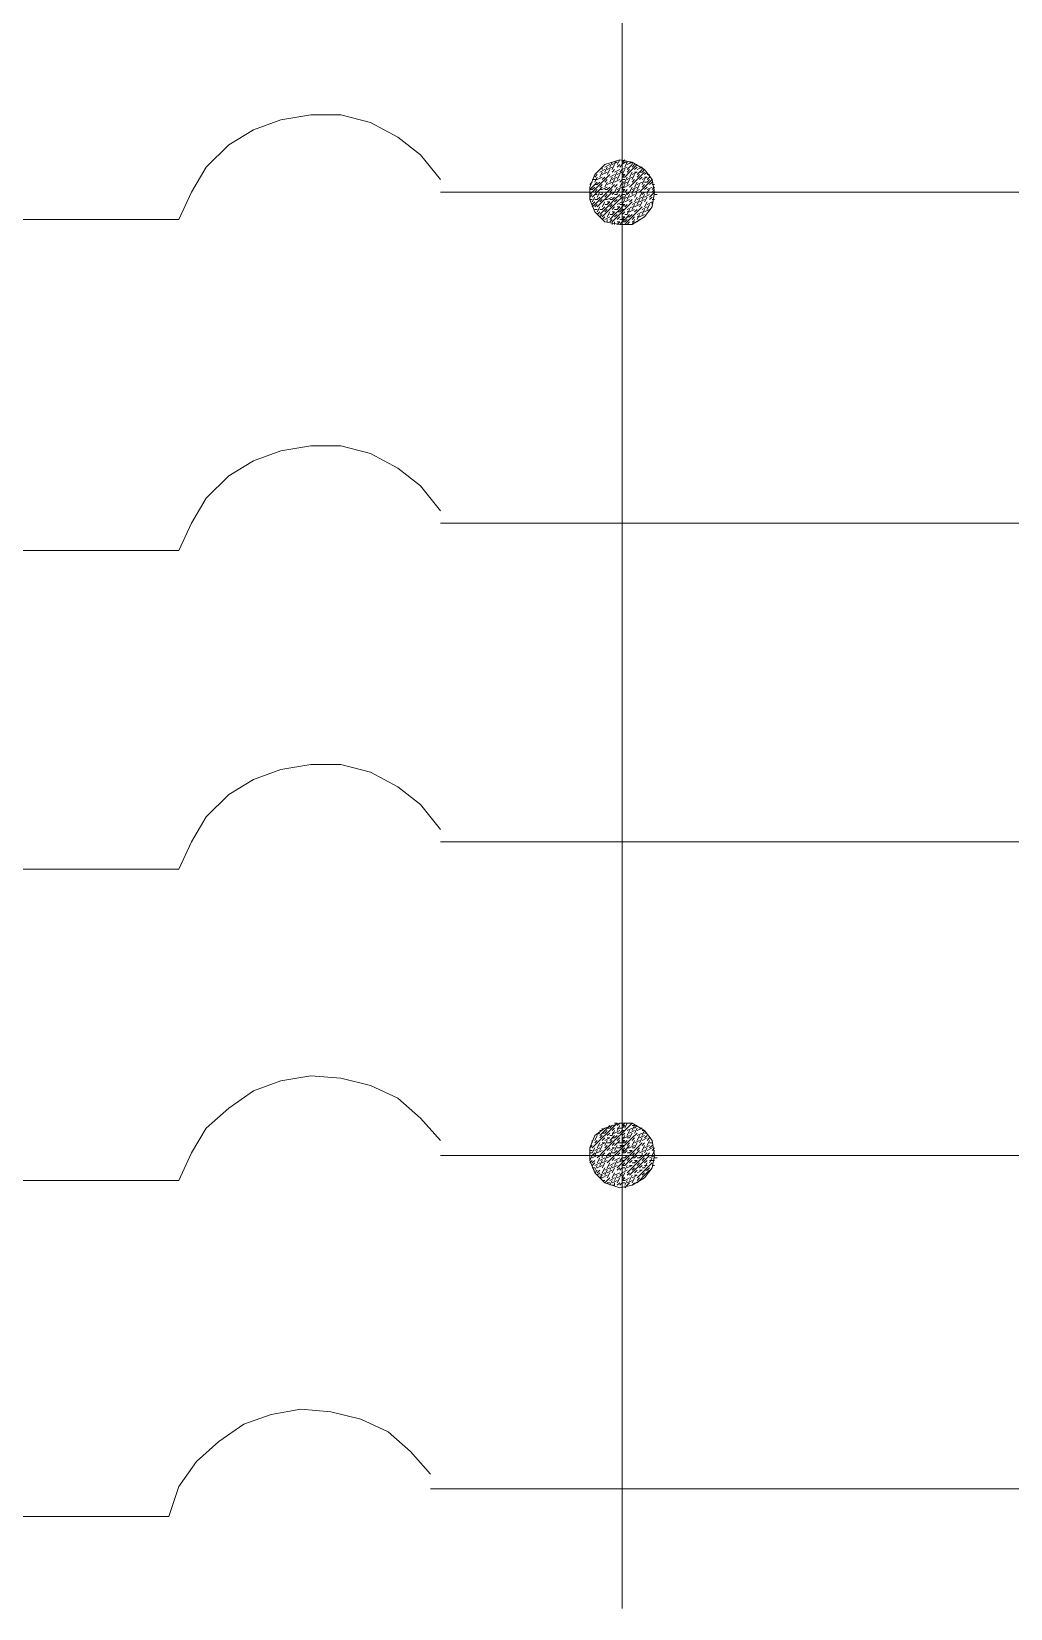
# Model space of a CAD drawing. Header units: metres. Extents: x -1 to 113, y -70 to 21.
# Drawn here: x 106.946 to 107.666, y 5.472 to 6.633 of the extents above; entities that cross this region are included whole.
import ezdxf

# ---------------------------------------------------------------- set-up
doc = ezdxf.new("R2010")
doc.units = ezdxf.units.M
doc.header["$LTSCALE"] = 0.5
doc.layers.add('TABLA', color=7, linetype='Continuous')

msp = doc.modelspace()

# ---------------------------------------------------------------- linework, layer by layer
at = {"layer": 'TABLA', "color": 7, "linetype": 'Continuous', "lineweight": 18, "true_color": 0x000007}
for p, q in [((107.3802, 7.6944), (107.3802, 5.4723)), ((107.3674, 6.5329), (107.3711, 6.5348)), ((107.3711, 6.5329), (107.3729, 6.5366)), ((107.3729, 6.5348), (107.3766, 6.5366)), ((107.3729, 6.5311), (107.3747, 6.5348)), ((107.3747, 6.5366), (107.3766, 6.5366)), ((107.3766, 6.5348), (107.3784, 6.5384)), ((107.3766, 6.5329), (107.3784, 6.5348)), ((107.3784, 6.5329), (107.3802, 6.5348)), ((107.3802, 6.5366), (107.3821, 6.5384)), ((107.3802, 6.5366), (107.3821, 6.5366)), ((107.3821, 6.5329), (107.3839, 6.5366)), ((107.3839, 6.5348), (107.3875, 6.5366)), ((107.3857, 6.5366), (107.3875, 6.5366)), ((107.3875, 6.5329), (107.3894, 6.5348)), ((107.3564, 6.5201), (107.3582, 6.5219)), ((107.3582, 6.5238), (107.3601, 6.5238)), ((107.3601, 6.5274), (107.3637, 6.5311)), ((107.3601, 6.5256), (107.3619, 6.5274)), ((107.3601, 6.5219), (107.3619, 6.5256)), ((107.3601, 6.5238), (107.3619, 6.5238)), ((107.3619, 6.5238), (107.3656, 6.5256)), ((107.3619, 6.5201), (107.3637, 6.5219)), ((107.3637, 6.5293), (107.3674, 6.5311)), ((107.3637, 6.5256), (107.3656, 6.5293)), ((107.3656, 6.5311), (107.3656, 6.5329)), ((107.3656, 6.5274), (107.3692, 6.5293)), ((107.3656, 6.5238), (107.3674, 6.5256)), ((107.3674, 6.5293), (107.3692, 6.5329)), ((107.3674, 6.5219), (107.3692, 6.5238)), ((107.3674, 6.5183), (107.3692, 6.5219)), ((107.3692, 6.5311), (107.3729, 6.5329)), ((107.3692, 6.5274), (107.3711, 6.5311)), ((107.3692, 6.5201), (107.3729, 6.5219)), ((107.3711, 6.5256), (107.3747, 6.5274)), ((107.3711, 6.5219), (107.3729, 6.5256)), ((107.3729, 6.5293), (107.3747, 6.5311)), ((107.3729, 6.5238), (107.3766, 6.5256)), ((107.3729, 6.5201), (107.3747, 6.5238)), ((107.3747, 6.5293), (107.3784, 6.5311)), ((107.3747, 6.5256), (107.3766, 6.5293)), ((107.3747, 6.5219), (107.3784, 6.5238)), ((107.3766, 6.5274), (107.3802, 6.5293)), ((107.3766, 6.5238), (107.3784, 6.5274)), ((107.3784, 6.5293), (107.3802, 6.5311)), ((107.3784, 6.5219), (107.3802, 6.5238)), ((107.3784, 6.5183), (107.3802, 6.5219)), ((107.3802, 6.5311), (107.3802, 6.5329)), ((107.3802, 6.5311), (107.3839, 6.5329)), ((107.3802, 6.5274), (107.3821, 6.5311)), ((107.3802, 6.5274), (107.3821, 6.5274)), ((107.3802, 6.5256), (107.3821, 6.5274)), ((107.3802, 6.5256), (107.3821, 6.5256)), ((107.3802, 6.5238), (107.3821, 6.5238)), ((107.3802, 6.5219), (107.3821, 6.5219)), ((107.3802, 6.5201), (107.3839, 6.5219)), ((107.3821, 6.5219), (107.3839, 6.5256)), ((107.3839, 6.5293), (107.3857, 6.5311)), ((107.3839, 6.5238), (107.3875, 6.5256)), ((107.3839, 6.5201), (107.3857, 6.5238)), ((107.3857, 6.5256), (107.3875, 6.5293)), ((107.3875, 6.5274), (107.3912, 6.5293)), ((107.3875, 6.5238), (107.3894, 6.5274)), ((107.3875, 6.5219), (107.3894, 6.5238)), ((107.3894, 6.5311), (107.3912, 6.5329)), ((107.3894, 6.5293), (107.3912, 6.5293)), ((107.3894, 6.5183), (107.3912, 6.5219)), ((107.3912, 6.5311), (107.3949, 6.5329)), ((107.3912, 6.5256), (107.393, 6.5274)), ((107.3912, 6.5201), (107.3949, 6.5219)), ((107.393, 6.5329), (107.3949, 6.5329)), ((107.393, 6.5293), (107.3949, 6.5293)), ((107.393, 6.5238), (107.3949, 6.5256)), ((107.3949, 6.5293), (107.3967, 6.5311)), ((107.3949, 6.5238), (107.3985, 6.5256)), ((107.3949, 6.5201), (107.3967, 6.5238)), ((107.3967, 6.5274), (107.3985, 6.5293)), ((107.3967, 6.5256), (107.3985, 6.5256)), ((107.3967, 6.5219), (107.3985, 6.5219)), ((107.3985, 6.5274), (107.4004, 6.5274)), ((107.3985, 6.5238), (107.4004, 6.5256)), ((107.3985, 6.5219), (107.4004, 6.5238)), ((107.4004, 6.5201), (107.4022, 6.5219)), ((108.1386, 6.5146), (107.2465, 6.5146)), ((107.3564, 6.5164), (107.3582, 6.5164)), ((107.3564, 6.5146), (107.3582, 6.5146)), ((107.3564, 6.5128), (107.3582, 6.5146)), ((107.3564, 6.5109), (107.3582, 6.5128)), ((107.3582, 6.5164), (107.3601, 6.5183)), ((107.3582, 6.5109), (107.3619, 6.5146)), ((107.3582, 6.5073), (107.3601, 6.5109)), ((107.3601, 6.5201), (107.3619, 6.5201)), ((107.3601, 6.5146), (107.3619, 6.5164)), ((107.3601, 6.5146), (107.3619, 6.5146)), ((107.3601, 6.5128), (107.3619, 6.5128)), ((107.3619, 6.5146), (107.3656, 6.5183)), ((107.3619, 6.5109), (107.3637, 6.5146)), ((107.3619, 6.5091), (107.3637, 6.5109)), ((107.3637, 6.5183), (107.3656, 6.5201)), ((107.3637, 6.5164), (107.3656, 6.5164)), ((107.3637, 6.5146), (107.3656, 6.5146)), ((107.3637, 6.5128), (107.3656, 6.5128)), ((107.3656, 6.5164), (107.3692, 6.5183)), ((107.3656, 6.5128), (107.3656, 6.5146)), ((107.3656, 6.5146), (107.3674, 6.5146)), ((107.3674, 6.5164), (107.3692, 6.5164)), ((107.3674, 6.5109), (107.3692, 6.5128)), ((107.3692, 6.5164), (107.3711, 6.5183)), ((107.3692, 6.5091), (107.3729, 6.5109)), ((107.3711, 6.5146), (107.3729, 6.5164)), ((107.3711, 6.5146), (107.3729, 6.5146)), ((107.3729, 6.5146), (107.3747, 6.5146)), ((107.3729, 6.5128), (107.3747, 6.5146)), ((107.3729, 6.5091), (107.3747, 6.5109)), ((107.3747, 6.5183), (107.3766, 6.5201)), ((107.3747, 6.5146), (107.3766, 6.5183)), ((107.3747, 6.5146), (107.3766, 6.5146)), ((107.3747, 6.5128), (107.3766, 6.5128)), ((107.3766, 6.5164), (107.3802, 6.5183)), ((107.3766, 6.5146), (107.3784, 6.5164)), ((107.3766, 6.5128), (107.3766, 6.5146)), ((107.3784, 6.5109), (107.3802, 6.5128)), ((107.3802, 6.5164), (107.3821, 6.5201)), ((107.3802, 6.5183), (107.3821, 6.5183)), ((107.3802, 6.5164), (107.3821, 6.5164)), ((107.3802, 6.5146), (107.3821, 6.5146)), ((107.3802, 6.5128), (107.3821, 6.5128)), ((107.3802, 6.5109), (107.3821, 6.5109)), ((107.3802, 6.5091), (107.3839, 6.5109)), ((107.3821, 6.5183), (107.3857, 6.5201)), ((107.3821, 6.5146), (107.3839, 6.5164)), ((107.3821, 6.5146), (107.3839, 6.5146)), ((107.3821, 6.5109), (107.3839, 6.5146)), ((107.3839, 6.5146), (107.3857, 6.5146)), ((107.3839, 6.5128), (107.3857, 6.5146)), ((107.3839, 6.5091), (107.3857, 6.5128)), ((107.3857, 6.5146), (107.3875, 6.5183)), ((107.3857, 6.5146), (107.3875, 6.5146)), ((107.3857, 6.5109), (107.3894, 6.5128)), ((107.3875, 6.5164), (107.3912, 6.5183)), ((107.3875, 6.5146), (107.3894, 6.5164)), ((107.3875, 6.5128), (107.3875, 6.5146)), ((107.3894, 6.5146), (107.393, 6.5164)), ((107.3894, 6.5146), (107.3912, 6.5146)), ((107.3894, 6.5109), (107.3912, 6.5146)), ((107.3894, 6.5073), (107.3912, 6.5109)), ((107.3912, 6.5164), (107.393, 6.5201)), ((107.3912, 6.5091), (107.3949, 6.5109)), ((107.393, 6.5109), (107.3949, 6.5146)), ((107.3949, 6.5183), (107.3967, 6.5201)), ((107.3949, 6.5146), (107.3967, 6.5146)), ((107.3949, 6.5128), (107.3967, 6.5146)), ((107.3949, 6.5091), (107.3967, 6.5128)), ((107.3967, 6.5164), (107.3985, 6.5183)), ((107.3967, 6.5146), (107.3985, 6.5146)), ((107.3967, 6.5109), (107.4004, 6.5128)), ((107.3967, 6.5073), (107.3985, 6.5109)), ((107.3985, 6.5164), (107.4022, 6.5183)), ((107.3985, 6.5146), (107.4004, 6.5164)), ((107.3985, 6.5128), (107.3985, 6.5146)), ((107.4004, 6.5146), (107.4022, 6.5146)), ((107.4004, 6.5109), (107.404, 6.5146)), ((107.4004, 6.5091), (107.4022, 6.5109)), ((107.4022, 6.5201), (107.404, 6.5201)), ((107.4022, 6.5164), (107.404, 6.5183)), ((107.4022, 6.5146), (107.404, 6.5164)), ((107.404, 6.5128), (107.4059, 6.5128)), ((107.3564, 6.5091), (107.3582, 6.5091)), ((107.3582, 6.5055), (107.3601, 6.5073)), ((107.3601, 6.5091), (107.3619, 6.5091)), ((107.3601, 6.5036), (107.3619, 6.5055)), ((107.3601, 6.5018), (107.3619, 6.5018)), ((107.3619, 6.5), (107.3637, 6.5036)), ((107.3619, 6.4981), (107.3637, 6.5)), ((107.3637, 6.5073), (107.3656, 6.5091)), ((107.3637, 6.5018), (107.3656, 6.5018)), ((107.3656, 6.5036), (107.3674, 6.5073)), ((107.3656, 6.5018), (107.3674, 6.5036)), ((107.3674, 6.5091), (107.3692, 6.5091)), ((107.3674, 6.5055), (107.3692, 6.5055)), ((107.3674, 6.5), (107.3692, 6.5018)), ((107.3692, 6.5073), (107.3711, 6.5073)), ((107.3692, 6.5055), (107.3711, 6.5073)), ((107.3692, 6.4963), (107.3711, 6.5)), ((107.3711, 6.5091), (107.3729, 6.5091)), ((107.3711, 6.5036), (107.3729, 6.5055)), ((107.3729, 6.5018), (107.3747, 6.5036)), ((107.3729, 6.5), (107.3747, 6.5)), ((107.3729, 6.4981), (107.3747, 6.5)), ((107.3747, 6.5073), (107.3766, 6.5091)), ((107.3747, 6.5018), (107.3766, 6.5018)), ((107.3766, 6.5055), (107.3802, 6.5073)), ((107.3766, 6.5036), (107.3784, 6.5036)), ((107.3766, 6.5018), (107.3784, 6.5036)), ((107.3766, 6.5), (107.3784, 6.5)), ((107.3784, 6.5055), (107.3802, 6.5055)), ((107.3784, 6.5), (107.3802, 6.5018)), ((107.3802, 6.5055), (107.3821, 6.5091)), ((107.3802, 6.5055), (107.3821, 6.5055)), ((107.3802, 6.5036), (107.3821, 6.5055)), ((107.3802, 6.5018), (107.3821, 6.5018)), ((107.3802, 6.4981), (107.3821, 6.5)), ((107.3821, 6.5073), (107.3857, 6.5091)), ((107.3821, 6.5036), (107.3839, 6.5055)), ((107.3839, 6.5018), (107.3875, 6.5036)), ((107.3839, 6.4981), (107.3857, 6.5018)), ((107.3839, 6.5), (107.3857, 6.5)), ((107.3857, 6.5073), (107.3875, 6.5091)), ((107.3857, 6.5), (107.3894, 6.5018)), ((107.3875, 6.5055), (107.3912, 6.5073)), ((107.3875, 6.5018), (107.3894, 6.5055)), ((107.3894, 6.5036), (107.393, 6.5055)), ((107.3894, 6.5), (107.3912, 6.5018)), ((107.3912, 6.5055), (107.393, 6.5091)), ((107.3912, 6.4981), (107.3949, 6.5)), ((107.393, 6.5073), (107.3967, 6.5091)), ((107.393, 6.5036), (107.3949, 6.5073)), ((107.3949, 6.5018), (107.3985, 6.5036)), ((107.3949, 6.4981), (107.3967, 6.5018)), ((107.3967, 6.5036), (107.3985, 6.5073)), ((107.3967, 6.5), (107.4004, 6.5018)), ((107.3985, 6.5055), (107.4022, 6.5073)), ((107.3985, 6.5018), (107.4004, 6.5055)), ((107.4022, 6.5091), (107.404, 6.5091)), ((107.4022, 6.5055), (107.4022, 6.5073)), ((107.0541, 6.4945), (106.8966, 6.4945)), ((107.3637, 6.4963), (107.3656, 6.4981)), ((107.3656, 6.4945), (107.3674, 6.4963)), ((107.3674, 6.4945), (107.3711, 6.4963)), ((107.3692, 6.4926), (107.3692, 6.4945)), ((107.3711, 6.4981), (107.3729, 6.4981)), ((107.3711, 6.4926), (107.3729, 6.4945)), ((107.3747, 6.4963), (107.3766, 6.4981)), ((107.3747, 6.4908), (107.3747, 6.4926)), ((107.3766, 6.4945), (107.3784, 6.4963)), ((107.3766, 6.4926), (107.3784, 6.4926)), ((107.3766, 6.4908), (107.3784, 6.4926)), ((107.3784, 6.4945), (107.3802, 6.4945)), ((107.3784, 6.4908), (107.3802, 6.4926)), ((107.3802, 6.4963), (107.3821, 6.4963)), ((107.3802, 6.4945), (107.3821, 6.4963)), ((107.3802, 6.4945), (107.3821, 6.4945)), ((107.3802, 6.4926), (107.3821, 6.4926)), ((107.3802, 6.4908), (107.3821, 6.4908)), ((107.3821, 6.4981), (107.3839, 6.4981)), ((107.3821, 6.4926), (107.3839, 6.4945)), ((107.3839, 6.4963), (107.3857, 6.4963)), ((107.3839, 6.4908), (107.3857, 6.4926)), ((107.3857, 6.4963), (107.3875, 6.4981)), ((107.3875, 6.4945), (107.3894, 6.4963)), ((107.3875, 6.4908), (107.3894, 6.4945)), ((107.3875, 6.4926), (107.3894, 6.4926)), ((107.3912, 6.4945), (107.393, 6.4981)), ((107.3912, 6.4963), (107.393, 6.4963)), ((107.3912, 6.4926), (107.393, 6.4945)), ((107.393, 6.4963), (107.3967, 6.4981)), ((108.1386, 6.271), (107.2465, 6.271)), ((107.0541, 6.2508), (106.8966, 6.2508)), ((108.1386, 6.0365), (107.2465, 6.0365)), ((107.0541, 6.0163), (106.8966, 6.0163)), ((107.3656, 5.824), (107.3656, 5.8258)), ((107.3692, 5.8258), (107.3711, 5.8258)), ((107.3711, 5.8258), (107.3729, 5.8276)), ((107.3729, 5.824), (107.3747, 5.8258)), ((107.3747, 5.8295), (107.3766, 5.8295)), ((107.3766, 5.8276), (107.3784, 5.8295)), ((107.3766, 5.824), (107.3784, 5.8276)), ((107.3766, 5.8258), (107.3784, 5.8258)), ((107.3784, 5.8258), (107.3802, 5.8258)), ((107.3802, 5.8276), (107.3821, 5.8295)), ((107.3802, 5.8276), (107.3821, 5.8276)), ((107.3802, 5.8258), (107.3821, 5.8276)), ((107.3821, 5.8295), (107.3839, 5.8295)), ((107.3821, 5.8258), (107.3839, 5.8295)), ((107.3839, 5.824), (107.3875, 5.8258)), ((107.3857, 5.8295), (107.3875, 5.8295)), ((107.3875, 5.8276), (107.3894, 5.8276)), ((107.3875, 5.824), (107.3894, 5.8276)), ((107.3894, 5.8258), (107.3912, 5.8276)), ((107.3894, 5.8221), (107.3912, 5.8258)), ((107.3912, 5.824), (107.3949, 5.8258)), ((107.393, 5.8258), (107.3949, 5.8258)), ((107.3582, 5.8148), (107.3582, 5.8167)), ((107.3601, 5.8203), (107.3637, 5.8221)), ((107.3601, 5.8167), (107.3619, 5.8203)), ((107.3601, 5.8148), (107.3619, 5.8167)), ((107.3619, 5.8112), (107.3637, 5.8148)), ((107.3637, 5.824), (107.3656, 5.824)), ((107.3637, 5.8185), (107.3656, 5.8203)), ((107.3637, 5.813), (107.3674, 5.8148)), ((107.3656, 5.8221), (107.3674, 5.8221)), ((107.3656, 5.8167), (107.3674, 5.8185)), ((107.3656, 5.8148), (107.3674, 5.8148)), ((107.3674, 5.8221), (107.3692, 5.824)), ((107.3674, 5.8167), (107.3711, 5.8185)), ((107.3674, 5.813), (107.3692, 5.8167)), ((107.3692, 5.8203), (107.3711, 5.8221)), ((107.3692, 5.8185), (107.3711, 5.8185)), ((107.3692, 5.8148), (107.3711, 5.8148)), ((107.3711, 5.8203), (107.3729, 5.8203)), ((107.3711, 5.8167), (107.3747, 5.8203)), ((107.3711, 5.8148), (107.3729, 5.8167)), ((107.3729, 5.8203), (107.3747, 5.824)), ((107.3729, 5.8221), (107.3747, 5.8221)), ((107.3729, 5.8185), (107.3747, 5.8185)), ((107.3729, 5.813), (107.3747, 5.8148)), ((107.3747, 5.8221), (107.3784, 5.824)), ((107.3747, 5.8185), (107.3766, 5.8203)), ((107.3747, 5.813), (107.3784, 5.8167)), ((107.3766, 5.8221), (107.3784, 5.8221)), ((107.3766, 5.8167), (107.3784, 5.8185)), ((107.3766, 5.8148), (107.3784, 5.8148)), ((107.3784, 5.8221), (107.3802, 5.824)), ((107.3784, 5.8148), (107.3802, 5.8148)), ((107.3802, 5.824), (107.3821, 5.824)), ((107.3802, 5.8203), (107.3821, 5.8221)), ((107.3802, 5.8167), (107.3821, 5.8203)), ((107.3802, 5.8185), (107.3821, 5.8185)), ((107.3802, 5.8167), (107.3821, 5.8167)), ((107.3802, 5.8148), (107.3821, 5.8167)), ((107.3802, 5.8148), (107.3821, 5.8148)), ((107.3821, 5.8185), (107.3857, 5.8203)), ((107.3821, 5.8148), (107.3839, 5.8167)), ((107.3839, 5.8203), (107.3857, 5.824)), ((107.3839, 5.8185), (107.3857, 5.8185)), ((107.3839, 5.813), (107.3857, 5.8148)), ((107.3857, 5.8221), (107.3894, 5.824)), ((107.3857, 5.8185), (107.3875, 5.8221)), ((107.3875, 5.8167), (107.3894, 5.8185)), ((107.3875, 5.813), (107.3894, 5.8167)), ((107.3894, 5.8148), (107.393, 5.8167)), ((107.3894, 5.8112), (107.3912, 5.8148)), ((107.3912, 5.8203), (107.3949, 5.8221)), ((107.3912, 5.8167), (107.393, 5.8203)), ((107.393, 5.8185), (107.3967, 5.8203)), ((107.393, 5.8148), (107.3949, 5.8185)), ((107.3949, 5.824), (107.3967, 5.824)), ((107.3949, 5.8203), (107.3967, 5.824)), ((107.3949, 5.8167), (107.3985, 5.8185)), ((107.3949, 5.813), (107.3967, 5.8148)), ((107.3967, 5.8221), (107.3985, 5.8221)), ((107.3967, 5.8185), (107.3985, 5.8203)), ((107.3985, 5.8167), (107.4004, 5.8185)), ((107.3985, 5.813), (107.4004, 5.8167)), ((107.4004, 5.8148), (107.4022, 5.8148)), ((108.1386, 5.8057), (107.2465, 5.8057)), ((107.3564, 5.8112), (107.3582, 5.813)), ((107.3564, 5.8093), (107.3582, 5.8093)), ((107.3564, 5.8075), (107.3582, 5.8075)), ((107.3564, 5.8057), (107.3582, 5.8057)), ((107.3564, 5.802), (107.3582, 5.8057)), ((107.3582, 5.8075), (107.3601, 5.8112)), ((107.3582, 5.8057), (107.3601, 5.8075)), ((107.3582, 5.8038), (107.3619, 5.8057)), ((107.3601, 5.8093), (107.3637, 5.8112)), ((107.3601, 5.8057), (107.3619, 5.8093)), ((107.3601, 5.8057), (107.3619, 5.8057)), ((107.3619, 5.8075), (107.3656, 5.8093)), ((107.3619, 5.8057), (107.3637, 5.8057)), ((107.3619, 5.8038), (107.3637, 5.8057)), ((107.3619, 5.8002), (107.3637, 5.8038)), ((107.3637, 5.8093), (107.3656, 5.813)), ((107.3637, 5.802), (107.3674, 5.8038)), ((107.3656, 5.8057), (107.3674, 5.8075)), ((107.3656, 5.8038), (107.3656, 5.8057)), ((107.3674, 5.8112), (107.3692, 5.813)), ((107.3674, 5.8057), (107.3692, 5.8057)), ((107.3674, 5.802), (107.3692, 5.8057)), ((107.3692, 5.8093), (107.3711, 5.8112)), ((107.3692, 5.8057), (107.3711, 5.8075)), ((107.3692, 5.8038), (107.3729, 5.8057)), ((107.3711, 5.8093), (107.3747, 5.8112)), ((107.3711, 5.8057), (107.3729, 5.8093)), ((107.3711, 5.8057), (107.3729, 5.8057)), ((107.3729, 5.8112), (107.3747, 5.8112)), ((107.3729, 5.8075), (107.3747, 5.8075)), ((107.3729, 5.802), (107.3747, 5.8038)), ((107.3747, 5.8093), (107.3766, 5.813)), ((107.3747, 5.8075), (107.3766, 5.8093)), ((107.3747, 5.802), (107.3784, 5.8038)), ((107.3766, 5.8112), (107.3784, 5.8112)), ((107.3766, 5.8057), (107.3784, 5.8075)), ((107.3766, 5.8057), (107.3784, 5.8057)), ((107.3784, 5.813), (107.3802, 5.813)), ((107.3784, 5.8112), (107.3802, 5.813)), ((107.3784, 5.8057), (107.3802, 5.8057)), ((107.3784, 5.802), (107.3802, 5.8038)), ((107.3802, 5.813), (107.3821, 5.813)), ((107.3802, 5.8093), (107.3821, 5.8112)), ((107.3802, 5.8093), (107.3821, 5.8093)), ((107.3802, 5.8075), (107.3821, 5.8075)), ((107.3802, 5.8057), (107.3802, 5.8075)), ((107.3802, 5.8038), (107.3802, 5.8057)), ((107.3802, 5.8038), (107.3821, 5.8038)), ((107.3821, 5.8075), (107.3839, 5.8093)), ((107.3821, 5.8057), (107.3839, 5.8057)), ((107.3821, 5.8038), (107.3839, 5.8057)), ((107.3839, 5.8112), (107.3857, 5.8112)), ((107.3839, 5.8075), (107.3857, 5.8075)), ((107.3839, 5.8057), (107.3857, 5.8057)), ((107.3839, 5.802), (107.3857, 5.8038)), ((107.3857, 5.8112), (107.3894, 5.813)), ((107.3857, 5.8093), (107.3875, 5.8093)), ((107.3857, 5.8075), (107.3875, 5.8093)), ((107.3875, 5.8112), (107.3894, 5.8112)), ((107.3875, 5.8057), (107.3894, 5.8075)), ((107.3875, 5.8057), (107.3894, 5.8057)), ((107.3875, 5.8038), (107.3894, 5.8038)), ((107.3894, 5.8057), (107.393, 5.8093)), ((107.3894, 5.8038), (107.3912, 5.8057)), ((107.3912, 5.8093), (107.393, 5.8112)), ((107.3912, 5.8038), (107.393, 5.8038)), ((107.393, 5.8075), (107.3967, 5.8093)), ((107.393, 5.8057), (107.3949, 5.8057)), ((107.393, 5.8038), (107.3949, 5.8057)), ((107.3949, 5.8093), (107.3967, 5.813)), ((107.3949, 5.8057), (107.3949, 5.8075)), ((107.3949, 5.802), (107.3967, 5.8038)), ((107.3967, 5.8112), (107.4004, 5.813)), ((107.3967, 5.8075), (107.3985, 5.8112)), ((107.3967, 5.8057), (107.3985, 5.8075)), ((107.3985, 5.8093), (107.4022, 5.8112)), ((107.3985, 5.8057), (107.4004, 5.8075)), ((107.3985, 5.8057), (107.4004, 5.8057)), ((107.4004, 5.8112), (107.4022, 5.813)), ((107.4004, 5.8038), (107.404, 5.8057)), ((107.4004, 5.8002), (107.4022, 5.8038)), ((107.4022, 5.8093), (107.404, 5.8112)), ((107.4022, 5.8057), (107.404, 5.8093)), ((107.404, 5.8038), (107.4059, 5.8038)), ((107.3564, 5.8002), (107.3582, 5.802)), ((107.3582, 5.8002), (107.3601, 5.802)), ((107.3582, 5.7983), (107.3601, 5.8002)), ((107.3582, 5.7965), (107.3601, 5.7965)), ((107.3601, 5.7983), (107.3637, 5.8002)), ((107.3601, 5.7947), (107.3619, 5.7983)), ((107.3601, 5.7928), (107.3619, 5.7947)), ((107.3619, 5.7965), (107.3656, 5.7983)), ((107.3619, 5.7928), (107.3637, 5.7947)), ((107.3619, 5.791), (107.3637, 5.7928)), ((107.3637, 5.7983), (107.3656, 5.802)), ((107.3637, 5.791), (107.3674, 5.7928)), ((107.3637, 5.7892), (107.3656, 5.791)), ((107.3656, 5.8002), (107.3692, 5.802)), ((107.3656, 5.7965), (107.3674, 5.8002)), ((107.3656, 5.7928), (107.3674, 5.7965)), ((107.3656, 5.7892), (107.3692, 5.791)), ((107.3674, 5.7947), (107.3711, 5.7965)), ((107.3674, 5.791), (107.3692, 5.7947)), ((107.3692, 5.7965), (107.3711, 5.8002)), ((107.3692, 5.7928), (107.3729, 5.7947)), ((107.3692, 5.7892), (107.3711, 5.7928)), ((107.3711, 5.7983), (107.3747, 5.8002)), ((107.3711, 5.7947), (107.3729, 5.7983)), ((107.3729, 5.7965), (107.3766, 5.7983)), ((107.3729, 5.7928), (107.3747, 5.7965)), ((107.3729, 5.7892), (107.3747, 5.7928)), ((107.3747, 5.7983), (107.3766, 5.802)), ((107.3747, 5.791), (107.3784, 5.7928)), ((107.3747, 5.7873), (107.3766, 5.791)), ((107.3766, 5.8002), (107.3802, 5.802)), ((107.3766, 5.7965), (107.3802, 5.8002)), ((107.3766, 5.7947), (107.3784, 5.7965)), ((107.3766, 5.7892), (107.3802, 5.791)), ((107.3784, 5.7947), (107.3802, 5.7965)), ((107.3784, 5.791), (107.3802, 5.7928)), ((107.3802, 5.802), (107.3821, 5.802)), ((107.3802, 5.7983), (107.3821, 5.8002)), ((107.3802, 5.7983), (107.3821, 5.7983)), ((107.3802, 5.7965), (107.3821, 5.7965)), ((107.3802, 5.7928), (107.3802, 5.7947)), ((107.3802, 5.7928), (107.3839, 5.7947)), ((107.3802, 5.7892), (107.3821, 5.7928)), ((107.3821, 5.7947), (107.3839, 5.7983)), ((107.3839, 5.7965), (107.3875, 5.7983)), ((107.3839, 5.791), (107.3857, 5.7928)), ((107.3857, 5.8002), (107.3875, 5.802)), ((107.3857, 5.7983), (107.3875, 5.7983)), ((107.3857, 5.7873), (107.3875, 5.791)), ((107.3875, 5.8002), (107.3894, 5.8002)), ((107.3875, 5.7947), (107.3894, 5.7965)), ((107.3875, 5.7892), (107.3912, 5.791)), ((107.3894, 5.802), (107.3912, 5.802)), ((107.3894, 5.8002), (107.3912, 5.802)), ((107.3894, 5.7928), (107.3912, 5.7947)), ((107.3894, 5.791), (107.3912, 5.791)), ((107.3912, 5.7983), (107.393, 5.8002)), ((107.3912, 5.7928), (107.3949, 5.7947)), ((107.393, 5.7965), (107.3949, 5.7983)), ((107.393, 5.7947), (107.3949, 5.7947)), ((107.3949, 5.7965), (107.3967, 5.7965)), ((107.3949, 5.791), (107.3967, 5.7928)), ((107.3967, 5.8002), (107.3985, 5.802)), ((107.3967, 5.7965), (107.3985, 5.8002)), ((107.3967, 5.7983), (107.3985, 5.7983)), ((107.3967, 5.7947), (107.3985, 5.7947)), ((107.3985, 5.7947), (107.4004, 5.7965)), ((107.4004, 5.802), (107.4022, 5.802)), ((107.4022, 5.802), (107.404, 5.802)), ((107.4022, 5.7983), (107.404, 5.7983)), ((107.0541, 5.7873), (106.8966, 5.7873)), ((107.3637, 5.7892), (107.3656, 5.7892)), ((107.3656, 5.7873), (107.3674, 5.7873)), ((107.3656, 5.7873), (107.3674, 5.7873)), ((107.3674, 5.7855), (107.3711, 5.7892)), ((107.3692, 5.7855), (107.3711, 5.7855)), ((107.3711, 5.7873), (107.3747, 5.7892)), ((107.3711, 5.7837), (107.3729, 5.7873)), ((107.3729, 5.7855), (107.3766, 5.7873)), ((107.3729, 5.7837), (107.3747, 5.7837)), ((107.3747, 5.7837), (107.3747, 5.7855)), ((107.3766, 5.7855), (107.3784, 5.7892)), ((107.3766, 5.7837), (107.3784, 5.7855)), ((107.3784, 5.7837), (107.3802, 5.7855)), ((107.3802, 5.7892), (107.3821, 5.7892)), ((107.3802, 5.7873), (107.3821, 5.7892)), ((107.3802, 5.7873), (107.3821, 5.7873)), ((107.3802, 5.7855), (107.3821, 5.7855)), ((107.3802, 5.7818), (107.3802, 5.7837)), ((107.3821, 5.7873), (107.3857, 5.7892)), ((107.3821, 5.7837), (107.3839, 5.7873)), ((107.3821, 5.7818), (107.3839, 5.7837)), ((107.3839, 5.7855), (107.3875, 5.7873)), ((107.3839, 5.7837), (107.3857, 5.7855)), ((107.3875, 5.7855), (107.3894, 5.7892)), ((107.3875, 5.7837), (107.3894, 5.7855)), ((107.3912, 5.7873), (107.393, 5.7892)), ((108.1386, 5.5602), (107.2392, 5.5602)), ((107.0468, 5.54), (106.8874, 5.54))]:
    msp.add_line(p, q, dxfattribs=at)
for points in [[(107.2465, 6.5238), (107.2318, 6.5421), (107.2153, 6.5549), (107.1952, 6.5659), (107.1732, 6.5714), (107.1512, 6.5714), (107.1292, 6.5677), (107.1091, 6.5604), (107.0908, 6.5494), (107.0743, 6.5329), (107.0633, 6.5146), (107.0541, 6.4945)], [(107.3802, 6.5348), (107.3821, 6.5366), (107.3839, 6.5366)], [(107.3821, 6.5256), (107.3857, 6.5293), (107.3894, 6.5329), (107.3912, 6.5348)], [(107.3839, 6.5311), (107.3875, 6.5348), (107.3875, 6.5366)], [(107.3564, 6.5164), (107.3582, 6.5183), (107.3619, 6.5219)], [(107.3582, 6.5146), (107.3601, 6.5164), (107.3637, 6.5201), (107.3674, 6.5238), (107.3711, 6.5274)], [(107.3857, 6.5183), (107.3894, 6.5219), (107.393, 6.5256), (107.3967, 6.5293)], [(107.3912, 6.5274), (107.3949, 6.5311), (107.3949, 6.5329)], [(107.393, 6.5146), (107.3967, 6.5183), (107.4004, 6.5219), (107.4022, 6.5238)], [(107.3582, 6.5036), (107.3601, 6.5055), (107.3637, 6.5091), (107.3674, 6.5128), (107.3692, 6.5146)], [(107.3619, 6.5036), (107.3656, 6.5073), (107.3692, 6.5109), (107.3729, 6.5146)], [(107.3637, 6.4981), (107.3674, 6.5018), (107.3711, 6.5055), (107.3747, 6.5091), (107.3784, 6.5128)], [(107.3656, 6.4963), (107.3692, 6.5), (107.3729, 6.5036), (107.3766, 6.5073), (107.3802, 6.5109)], [(107.3692, 6.5146), (107.3711, 6.5164), (107.3747, 6.5201)], [(107.3784, 6.5146), (107.3802, 6.5146), (107.3821, 6.5164)], [(107.3711, 6.4945), (107.3747, 6.4981), (107.3784, 6.5018), (107.3802, 6.5036)], [(107.3729, 6.4908), (107.3729, 6.4926), (107.3766, 6.4963), (107.3802, 6.5)], [(107.3802, 6.5), (107.3839, 6.5036), (107.3875, 6.5073)], [(107.3821, 6.4908), (107.3839, 6.4926), (107.3875, 6.4963), (107.3912, 6.5), (107.3949, 6.5036)], [(107.3802, 6.4926), (107.3821, 6.4945), (107.3857, 6.4981)], [(107.2465, 6.2801), (107.2318, 6.2984), (107.2153, 6.3113), (107.1952, 6.3223), (107.1732, 6.3278), (107.1512, 6.3278), (107.1292, 6.3241), (107.1091, 6.3168), (107.0908, 6.3058), (107.0743, 6.2893), (107.0633, 6.271), (107.0541, 6.2508)], [(107.2465, 6.0456), (107.2318, 6.064), (107.2153, 6.0768), (107.1952, 6.0878), (107.1732, 6.0933), (107.1512, 6.0933), (107.1292, 6.0896), (107.1091, 6.0823), (107.0908, 6.0713), (107.0743, 6.0548), (107.0633, 6.0365), (107.0541, 6.0163)], [(107.2465, 5.8167), (107.2318, 5.8331), (107.2153, 5.8478), (107.1952, 5.857), (107.1732, 5.8625), (107.1512, 5.8643), (107.1292, 5.8606), (107.1091, 5.8533), (107.0908, 5.8405), (107.0743, 5.8258), (107.0633, 5.8075), (107.0541, 5.7873)], [(107.3582, 5.8112), (107.3619, 5.8148), (107.3656, 5.8185), (107.3692, 5.8221), (107.3729, 5.8258), (107.3766, 5.8295)], [(107.3637, 5.8203), (107.3674, 5.824), (107.3711, 5.8276)], [(107.3802, 5.8221), (107.3839, 5.8258), (107.3875, 5.8295)], [(107.3637, 5.8057), (107.3656, 5.8075), (107.3692, 5.8112), (107.3729, 5.8148), (107.3766, 5.8185), (107.3802, 5.8221)], [(107.3802, 5.8112), (107.3839, 5.8148), (107.3875, 5.8185), (107.3912, 5.8221)], [(107.3857, 5.8057), (107.3875, 5.8075), (107.3912, 5.8112), (107.3949, 5.8148)], [(107.3692, 5.8002), (107.3729, 5.8038), (107.3747, 5.8057)], [(107.3747, 5.8057), (107.3766, 5.8075), (107.3802, 5.8112)], [(107.3802, 5.8075), (107.3821, 5.8093), (107.3857, 5.813)], [(107.3802, 5.8002), (107.3839, 5.8038), (107.3857, 5.8057)], [(107.3821, 5.7983), (107.3857, 5.802), (107.3894, 5.8057)], [(107.3839, 5.7928), (107.3875, 5.7965), (107.3912, 5.8002), (107.3949, 5.8038), (107.3967, 5.8057)], [(107.3857, 5.791), (107.3894, 5.7947), (107.393, 5.7983), (107.3967, 5.802), (107.4004, 5.8057)], [(107.3912, 5.7892), (107.3949, 5.7928), (107.3985, 5.7965), (107.4022, 5.8002)], [(107.3912, 5.7855), (107.393, 5.7873), (107.3967, 5.791), (107.4004, 5.7947)], [(107.2392, 5.5712), (107.2245, 5.5877), (107.208, 5.6023), (107.1879, 5.6115), (107.1659, 5.617), (107.1439, 5.6188), (107.1219, 5.6151), (107.1018, 5.6078), (107.0835, 5.595), (107.067, 5.5803), (107.0541, 5.562), (107.0468, 5.54)]]:
    msp.add_lwpolyline(points, dxfattribs=at)
for points in [[(107.404, 6.5146), (107.4022, 6.5238), (107.3967, 6.5311), (107.3875, 6.5366), (107.3784, 6.5384), (107.3674, 6.5348), (107.3601, 6.5274), (107.3564, 6.5183), (107.3564, 6.5091), (107.3601, 6.5), (107.3674, 6.4926), (107.3784, 6.4908), (107.3875, 6.4908), (107.3967, 6.4963), (107.4022, 6.5036)], [(107.404, 5.8057), (107.4022, 5.8167), (107.3967, 5.824), (107.3875, 5.8295), (107.3784, 5.8295), (107.3674, 5.8258), (107.3601, 5.8203), (107.3564, 5.8112), (107.3564, 5.802), (107.3601, 5.7928), (107.3674, 5.7855), (107.3784, 5.7818), (107.3875, 5.7837), (107.3967, 5.7892), (107.4022, 5.7965)]]:
    msp.add_lwpolyline(points, close=True, dxfattribs=at)

doc.saveas('drawing.dxf')
